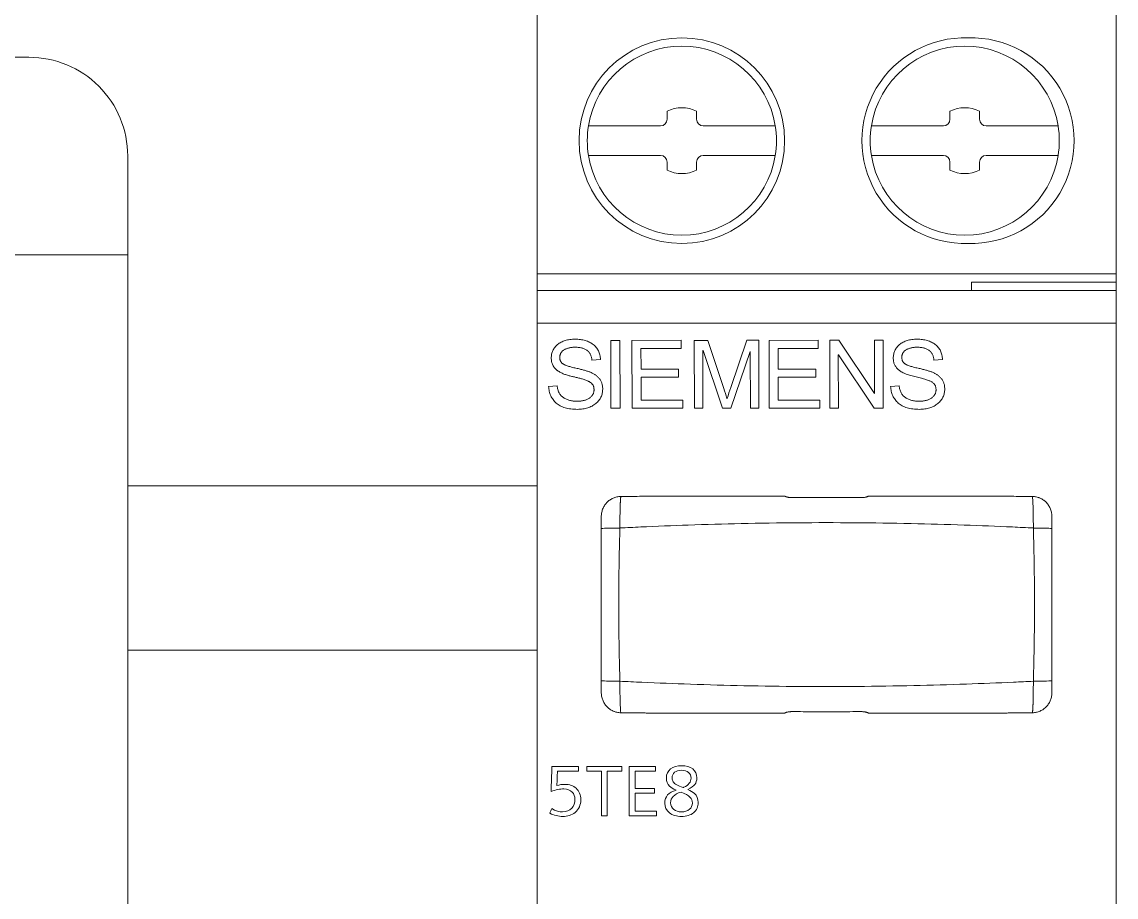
# Model space of a CAD drawing. Header units: millimetres. Extents: x 4137 to 6698, y 1400 to 3585.
# Drawn here: x 4424.9 to 4458.17, y 2825.78 to 2852.38 of the extents above; entities that cross this region are included whole.
import ezdxf

# ---------------------------------------------------------------- set-up
doc = ezdxf.new("R2010")
doc.units = ezdxf.units.MM
doc.layers.add('000-PI-Oprema', color=30, linetype='Continuous', lineweight=5)
doc.layers.add('002-PI-Kabelska kanalica', color=150, linetype='Continuous')

msp = doc.modelspace()

# ---------------------------------------------------------------- linework, layer by layer
at = {"layer": '000-PI-Oprema', "color": 0, "linetype": 'ByBlock', "lineweight": 0}
for p, q in [((4440.565, 2854.066), (4440.565, 2844.716)), ((4458.165, 2854.066), (4458.165, 2844.716)), ((4444.515, 2849.416), (4444.515, 2849.659)), ((4445.415, 2849.659), (4445.415, 2849.416)), ((4453.115, 2849.416), (4453.115, 2849.659)), ((4454.015, 2849.659), (4454.015, 2849.416)), ((4442.127, 2849.216), (4444.315, 2849.216)), ((4445.615, 2849.216), (4447.804, 2849.216)), ((4450.727, 2849.216), (4452.915, 2849.216)), ((4454.215, 2849.216), (4456.404, 2849.216)), ((4444.315, 2848.316), (4442.127, 2848.316)), ((4447.804, 2848.316), (4445.615, 2848.316)), ((4452.915, 2848.316), (4450.727, 2848.316)), ((4456.404, 2848.316), (4454.215, 2848.316)), ((4444.515, 2847.873), (4444.515, 2848.116)), ((4445.415, 2848.116), (4445.415, 2847.873)), ((4453.115, 2847.873), (4453.115, 2848.116)), ((4454.015, 2848.116), (4454.015, 2847.873)), ((4440.565, 2844.216), (4440.565, 2844.716)), ((4458.165, 2844.716), (4440.565, 2844.716)), ((4458.165, 2844.716), (4458.165, 2844.466)), ((4453.765, 2844.466), (4453.765, 2844.216)), ((4458.165, 2844.466), (4453.765, 2844.466)), ((4458.165, 2844.466), (4458.165, 2844.216)), ((4440.565, 2844.216), (4440.565, 2843.216)), ((4458.165, 2844.216), (4440.565, 2844.216)), ((4458.165, 2844.216), (4458.165, 2843.216)), ((4440.565, 2843.216), (4458.165, 2843.216)), ((4440.565, 2843.216), (4440.565, 2819.049)), ((4458.165, 2843.216), (4458.165, 2820.066)), ((4443.081, 2842.697), (4442.807, 2842.696)), ((4442.807, 2842.696), (4442.81, 2840.633)), ((4443.085, 2840.634), (4443.081, 2842.697)), ((4444.942, 2842.699), (4443.448, 2842.696)), ((4443.448, 2842.696), (4443.452, 2840.633)), ((4444.942, 2842.454), (4444.942, 2842.699)), ((4445.75, 2842.697), (4445.342, 2842.696)), ((4445.342, 2842.696), (4445.346, 2840.633)), ((4446.24, 2841.238), (4445.75, 2842.697)), ((4446.94, 2842.699), (4446.451, 2841.266)), ((4447.303, 2842.7), (4446.94, 2842.699)), ((4447.307, 2840.637), (4447.303, 2842.7)), ((4449.113, 2842.699), (4447.62, 2842.696)), ((4447.62, 2842.696), (4447.623, 2840.633)), ((4449.113, 2842.454), (4449.113, 2842.699)), ((4449.736, 2842.7), (4449.46, 2842.699)), ((4449.46, 2842.699), (4449.463, 2840.633)), ((4450.819, 2841.079), (4449.736, 2842.7)), ((4450.822, 2842.702), (4450.825, 2841.079)), ((4451.082, 2842.702), (4450.822, 2842.702)), ((4451.086, 2840.636), (4451.082, 2842.702)), ((4443.722, 2842.452), (4444.942, 2842.454)), ((4443.723, 2841.822), (4443.722, 2842.452)), ((4445.601, 2842.389), (4445.61, 2842.389)), ((4445.604, 2840.634), (4445.601, 2842.389)), ((4445.61, 2842.389), (4446.204, 2840.635)), ((4446.449, 2840.635), (4447.04, 2842.363)), ((4447.04, 2842.363), (4447.045, 2842.363)), ((4447.045, 2842.363), (4447.048, 2840.636)), ((4447.893, 2842.452), (4449.113, 2842.454)), ((4447.894, 2841.822), (4447.893, 2842.452)), ((4442.231, 2842.093), (4442.492, 2842.115)), ((4449.719, 2842.254), (4449.725, 2842.254)), ((4449.722, 2840.634), (4449.719, 2842.254)), ((4449.725, 2842.254), (4450.806, 2840.636)), ((4452.627, 2842.093), (4452.889, 2842.115)), ((4444.864, 2841.824), (4443.723, 2841.822)), ((4444.865, 2841.579), (4444.864, 2841.824)), ((4449.035, 2841.824), (4447.894, 2841.822)), ((4449.036, 2841.579), (4449.035, 2841.824)), ((4441.174, 2841.319), (4440.915, 2841.296)), ((4443.724, 2841.576), (4444.865, 2841.579)), ((4443.725, 2840.879), (4443.724, 2841.576)), ((4447.895, 2841.576), (4449.036, 2841.579)), ((4447.896, 2840.879), (4447.895, 2841.576)), ((4451.57, 2841.319), (4451.312, 2841.296)), ((4450.825, 2841.079), (4450.819, 2841.079)), ((4442.81, 2840.633), (4443.085, 2840.634)), ((4443.452, 2840.633), (4444.993, 2840.636)), ((4444.992, 2840.881), (4443.725, 2840.879)), ((4444.993, 2840.636), (4444.992, 2840.881)), ((4445.346, 2840.633), (4445.604, 2840.634)), ((4446.204, 2840.635), (4446.449, 2840.635)), ((4446.341, 2840.932), (4446.336, 2840.932)), ((4447.048, 2840.636), (4447.307, 2840.637)), ((4447.623, 2840.633), (4449.164, 2840.636)), ((4449.163, 2840.881), (4447.896, 2840.879)), ((4449.164, 2840.636), (4449.163, 2840.881)), ((4449.463, 2840.633), (4449.722, 2840.634)), ((4450.806, 2840.636), (4451.086, 2840.636)), ((4448.102, 2837.959), (4448.096, 2837.966)), ((4450.635, 2837.966), (4450.628, 2837.959)), ((4442.515, 2837.33), (4442.515, 2836.977)), ((4456.215, 2836.977), (4456.215, 2837.33)), ((4442.515, 2836.977), (4442.515, 2832.355)), ((4456.215, 2832.354), (4456.215, 2836.977)), ((4442.515, 2832.355), (4442.515, 2832.002)), ((4456.215, 2832.002), (4456.215, 2832.354)), ((4448.096, 2831.366), (4448.102, 2831.373)), ((4450.628, 2831.373), (4450.635, 2831.366))]:
    msp.add_line(p, q, dxfattribs=at)
msp.add_lwpolyline([(4417.319, 2845.301), (4417.319, 2848.301, -0.414214), (4420.319, 2851.301), (4425.119, 2851.301, -0.414214), (4428.119, 2848.301), (4428.119, 2845.301), (4428.119, 2798.301), (4401.119, 2798.301), (4401.119, 2794.301, 0.414214), (4404.119, 2791.301), (4406.119, 2791.301, 0.414214), (4409.119, 2794.301), (4409.119, 2798.301)], format="xyb", dxfattribs=at)
msp.add_lwpolyline([(4428.136, 2845.301), (4401.136, 2845.301), (4401.136, 2798.301)], dxfattribs=at)
msp.add_circle((4444.965, 2848.766), 3.125, dxfattribs=at)
for centre, radius, start, end in [((4444.965, 2848.766), 2.874, 9.0086, 170.9914), ((4453.565, 2848.766), 3.125, 88.1662, 271.8338), ((4453.565, 2848.766), 2.874, 9.0086, 170.9914), ((4453.765, 2848.766), 3.125, 268.1662, 91.8338), ((4444.965, 2848.766), 1, 63.2563, 116.7437), ((4453.565, 2848.766), 1, 63.2563, 116.7437), ((4444.315, 2849.416), 0.2, 270, 0), ((4445.615, 2849.416), 0.2, 180, 270), ((4452.915, 2849.416), 0.2, 270, 0), ((4454.215, 2849.416), 0.2, 180, 270), ((4444.965, 2848.766), 2.874, 170.9914, 189.0086), ((4444.965, 2848.766), 2.874, 350.9914, 9.0086), ((4453.565, 2848.766), 2.874, 170.9914, 189.0086), ((4453.565, 2848.766), 2.874, 350.9914, 9.0086), ((4444.965, 2848.766), 2.874, 189.0086, 350.9914), ((4444.315, 2848.116), 0.2, 0, 90), ((4445.615, 2848.116), 0.2, 90, 180), ((4453.565, 2848.766), 2.874, 189.0086, 350.9914), ((4452.915, 2848.116), 0.2, 0, 90), ((4454.215, 2848.116), 0.2, 90, 180), ((4444.965, 2848.766), 1, 243.2563, 296.7437), ((4453.565, 2848.766), 1, 243.2563, 296.7437), ((4441.791, 2839.661), 4.72, 15.6169, 19.5066), ((4462.184, 2835.895), 16.624, 161.1532, 162.3643)]:
    msp.add_arc(centre, radius, start, end, dxfattribs=at)
for centre, major_axis, start_param, end_param in [((4443.115, 2836.977), (0.6, 0), 1.627841, 3.141593), ((4455.615, 2836.977), (-0.6, 0), 3.141592, 4.655345), ((4443.115, 2832.355), (0.6, 0), 3.141592, 4.655345), ((4455.615, 2832.355), (-0.6, 0), 1.627841, 3.141799)]:
    msp.add_ellipse(centre, major_axis=major_axis, ratio=0.027988, start_param=start_param, end_param=end_param, dxfattribs=at)
for points, knots in [([(4441.717, 2842.733), (4441.69, 2842.732), (4441.637, 2842.731), (4441.56, 2842.723), (4441.487, 2842.711), (4441.418, 2842.693), (4441.354, 2842.67), (4441.294, 2842.642), (4441.239, 2842.609), (4441.188, 2842.571), (4441.143, 2842.53), (4441.103, 2842.485), (4441.07, 2842.437), (4441.042, 2842.387), (4441.021, 2842.334), (4441.006, 2842.278), (4440.996, 2842.22), (4440.995, 2842.18), (4440.995, 2842.16)], [0, 0, 0, 0, 0.078706, 0.153734, 0.225364, 0.293764, 0.359356, 0.4227, 0.484762, 0.546164, 0.605841, 0.6633, 0.719485, 0.774383, 0.829072, 0.884659, 0.941434, 1, 1, 1, 1]), ([(4442.492, 2842.115), (4442.491, 2842.139), (4442.487, 2842.186), (4442.475, 2842.254), (4442.457, 2842.318), (4442.431, 2842.378), (4442.4, 2842.433), (4442.363, 2842.484), (4442.32, 2842.531), (4442.27, 2842.573), (4442.216, 2842.61), (4442.157, 2842.644), (4442.094, 2842.671), (4442.026, 2842.694), (4441.955, 2842.711), (4441.879, 2842.724), (4441.8, 2842.731), (4441.745, 2842.732), (4441.717, 2842.733)], [0, 0, 0, 0, 0.065098, 0.12723, 0.186551, 0.244341, 0.301071, 0.357463, 0.41476, 0.472987, 0.53257, 0.592832, 0.65461, 0.718271, 0.783917, 0.852696, 0.924615, 1, 1, 1, 1]), ([(4452.114, 2842.733), (4452.087, 2842.732), (4452.034, 2842.731), (4451.956, 2842.723), (4451.883, 2842.711), (4451.815, 2842.693), (4451.75, 2842.67), (4451.691, 2842.642), (4451.636, 2842.609), (4451.585, 2842.571), (4451.539, 2842.53), (4451.5, 2842.485), (4451.467, 2842.437), (4451.438, 2842.387), (4451.418, 2842.334), (4451.403, 2842.278), (4451.393, 2842.22), (4451.392, 2842.18), (4451.392, 2842.16)], [0, 0, 0, 0, 0.078706, 0.153734, 0.225364, 0.293764, 0.359356, 0.4227, 0.484762, 0.546164, 0.605841, 0.6633, 0.719485, 0.774383, 0.829072, 0.884659, 0.941434, 1, 1, 1, 1]), ([(4452.889, 2842.115), (4452.887, 2842.139), (4452.884, 2842.186), (4452.871, 2842.254), (4452.853, 2842.318), (4452.828, 2842.378), (4452.797, 2842.433), (4452.76, 2842.484), (4452.716, 2842.531), (4452.667, 2842.573), (4452.612, 2842.61), (4452.554, 2842.644), (4452.49, 2842.671), (4452.423, 2842.694), (4452.352, 2842.711), (4452.276, 2842.724), (4452.196, 2842.731), (4452.142, 2842.732), (4452.114, 2842.733)], [0, 0, 0, 0, 0.065098, 0.12723, 0.186551, 0.244341, 0.301071, 0.357463, 0.41476, 0.472987, 0.53257, 0.592832, 0.65461, 0.718271, 0.783917, 0.852696, 0.924615, 1, 1, 1, 1]), ([(4441.254, 2842.179), (4441.254, 2842.191), (4441.255, 2842.215), (4441.261, 2842.25), (4441.271, 2842.282), (4441.286, 2842.312), (4441.305, 2842.34), (4441.327, 2842.366), (4441.355, 2842.388), (4441.386, 2842.409), (4441.42, 2842.428), (4441.457, 2842.443), (4441.496, 2842.457), (4441.538, 2842.469), (4441.582, 2842.477), (4441.629, 2842.483), (4441.678, 2842.487), (4441.711, 2842.488), (4441.729, 2842.488)], [0, 0, 0, 0, 0.057918, 0.112579, 0.165776, 0.217503, 0.269992, 0.323525, 0.379474, 0.438158, 0.499621, 0.562606, 0.628069, 0.696131, 0.767137, 0.841389, 0.918496, 1, 1, 1, 1]), ([(4441.729, 2842.488), (4441.748, 2842.488), (4441.784, 2842.487), (4441.838, 2842.483), (4441.888, 2842.475), (4441.935, 2842.464), (4441.978, 2842.451), (4442.018, 2842.433), (4442.055, 2842.413), (4442.088, 2842.39), (4442.118, 2842.363), (4442.144, 2842.334), (4442.167, 2842.301), (4442.187, 2842.266), (4442.203, 2842.227), (4442.216, 2842.185), (4442.225, 2842.14), (4442.229, 2842.109), (4442.231, 2842.093)], [0, 0, 0, 0, 0.079081, 0.153767, 0.224397, 0.290672, 0.354102, 0.414253, 0.472526, 0.52882, 0.584002, 0.63875, 0.694233, 0.750698, 0.808788, 0.869652, 0.933156, 1, 1, 1, 1]), ([(4451.651, 2842.179), (4451.651, 2842.191), (4451.652, 2842.215), (4451.658, 2842.25), (4451.668, 2842.282), (4451.682, 2842.312), (4451.701, 2842.34), (4451.724, 2842.366), (4451.752, 2842.388), (4451.783, 2842.409), (4451.816, 2842.428), (4451.854, 2842.443), (4451.893, 2842.457), (4451.935, 2842.469), (4451.979, 2842.477), (4452.026, 2842.483), (4452.075, 2842.487), (4452.108, 2842.488), (4452.125, 2842.488)], [0, 0, 0, 0, 0.057918, 0.112579, 0.165776, 0.217503, 0.269992, 0.323525, 0.379474, 0.438158, 0.499621, 0.562606, 0.628069, 0.696131, 0.767137, 0.841389, 0.918496, 1, 1, 1, 1]), ([(4452.125, 2842.488), (4452.144, 2842.488), (4452.181, 2842.487), (4452.235, 2842.483), (4452.285, 2842.475), (4452.331, 2842.464), (4452.375, 2842.451), (4452.415, 2842.433), (4452.452, 2842.413), (4452.485, 2842.39), (4452.514, 2842.363), (4452.541, 2842.334), (4452.564, 2842.301), (4452.584, 2842.266), (4452.6, 2842.227), (4452.613, 2842.185), (4452.622, 2842.14), (4452.626, 2842.109), (4452.627, 2842.093)], [0, 0, 0, 0, 0.079081, 0.153767, 0.224397, 0.290672, 0.354102, 0.414253, 0.472526, 0.52882, 0.584002, 0.63875, 0.694233, 0.750698, 0.808788, 0.869652, 0.933156, 1, 1, 1, 1]), ([(4440.995, 2842.16), (4440.995, 2842.142), (4440.996, 2842.123), (4440.999, 2842.086), (4441.002, 2842.067), (4441.01, 2842.031), (4441.015, 2842.013), (4441.027, 2841.978), (4441.034, 2841.961), (4441.05, 2841.928), (4441.06, 2841.911), (4441.08, 2841.881), (4441.091, 2841.866), (4441.115, 2841.838), (4441.128, 2841.825), (4441.149, 2841.806), (4441.156, 2841.8), (4441.17, 2841.788), (4441.178, 2841.782), (4441.2, 2841.766), (4441.215, 2841.756), (4441.247, 2841.736), (4441.263, 2841.727), (4441.312, 2841.702), (4441.346, 2841.687), (4441.414, 2841.66), (4441.449, 2841.648), (4441.52, 2841.627), (4441.555, 2841.617), (4441.627, 2841.6), (4441.663, 2841.592), (4441.735, 2841.576), (4441.77, 2841.568), (4441.842, 2841.55), (4441.877, 2841.541), (4441.948, 2841.521), (4441.983, 2841.51), (4442.035, 2841.491), (4442.052, 2841.485), (4442.086, 2841.472), (4442.103, 2841.464), (4442.128, 2841.453), (4442.136, 2841.449), (4442.153, 2841.44), (4442.161, 2841.436), (4442.185, 2841.421), (4442.2, 2841.41), (4442.22, 2841.391), (4442.227, 2841.385), (4442.239, 2841.371), (4442.256, 2841.349), (4442.269, 2841.324), (4442.279, 2841.298), (4442.282, 2841.289), (4442.287, 2841.271), (4442.289, 2841.262), (4442.292, 2841.244), (4442.293, 2841.234), (4442.295, 2841.216), (4442.295, 2841.206), (4442.295, 2841.197)], [0, 0, 0, 0, 0.03125, 0.03125, 0.0625, 0.0625, 0.09375, 0.09375, 0.125, 0.125, 0.15625, 0.15625, 0.1875, 0.1875, 0.21875, 0.21875, 0.234375, 0.234375, 0.25, 0.25, 0.28125, 0.28125, 0.3125, 0.3125, 0.375, 0.375, 0.4375, 0.4375, 0.5, 0.5, 0.5625, 0.5625, 0.625, 0.625, 0.6875, 0.6875, 0.75, 0.75, 0.78125, 0.78125, 0.8125, 0.8125, 0.828125, 0.828125, 0.84375, 0.84375, 0.875, 0.875, 0.890625, 0.890625, 0.90625, 0.9375, 0.9375, 0.953125, 0.953125, 0.96875, 0.96875, 0.984375, 0.984375, 1, 1, 1, 1]), ([(4441.747, 2841.85), (4441.724, 2841.856), (4441.68, 2841.866), (4441.616, 2841.882), (4441.559, 2841.898), (4441.507, 2841.914), (4441.461, 2841.93), (4441.421, 2841.946), (4441.386, 2841.962), (4441.357, 2841.979), (4441.332, 2841.996), (4441.311, 2842.016), (4441.293, 2842.038), (4441.278, 2842.062), (4441.268, 2842.088), (4441.259, 2842.117), (4441.255, 2842.147), (4441.254, 2842.168), (4441.254, 2842.179)], [0, 0, 0, 0, 0.109749, 0.21059, 0.302888, 0.38655, 0.461453, 0.528741, 0.587183, 0.637636, 0.683726, 0.727892, 0.770913, 0.813963, 0.857234, 0.902854, 0.949732, 1, 1, 1, 1]), ([(4451.392, 2842.16), (4451.392, 2842.142), (4451.393, 2842.108), (4451.4, 2842.057), (4451.412, 2842.008), (4451.43, 2841.962), (4451.451, 2841.919), (4451.478, 2841.878), (4451.509, 2841.84), (4451.546, 2841.805), (4451.588, 2841.771), (4451.635, 2841.74), (4451.69, 2841.711), (4451.749, 2841.684), (4451.815, 2841.658), (4451.887, 2841.635), (4451.965, 2841.613), (4452.048, 2841.595), (4452.13, 2841.577), (4452.207, 2841.558), (4452.279, 2841.539), (4452.344, 2841.521), (4452.403, 2841.502), (4452.456, 2841.482), (4452.502, 2841.463), (4452.543, 2841.444), (4452.578, 2841.423), (4452.609, 2841.4), (4452.635, 2841.373), (4452.656, 2841.343), (4452.672, 2841.311), (4452.683, 2841.275), (4452.691, 2841.237), (4452.692, 2841.211), (4452.692, 2841.197)], [0, 0, 0, 0, 0.030141, 0.058882, 0.087006, 0.114399, 0.141539, 0.168744, 0.196482, 0.225092, 0.254883, 0.286981, 0.321503, 0.358549, 0.398387, 0.440934, 0.486589, 0.535372, 0.58382, 0.628833, 0.670652, 0.708842, 0.743728, 0.775278, 0.803758, 0.828797, 0.851589, 0.873044, 0.89384, 0.914074, 0.934377, 0.955131, 0.976906, 1, 1, 1, 1]), ([(4452.144, 2841.85), (4452.121, 2841.856), (4452.076, 2841.866), (4452.013, 2841.882), (4451.955, 2841.898), (4451.904, 2841.914), (4451.857, 2841.93), (4451.817, 2841.946), (4451.783, 2841.962), (4451.754, 2841.979), (4451.729, 2841.996), (4451.708, 2842.016), (4451.69, 2842.038), (4451.675, 2842.062), (4451.665, 2842.088), (4451.656, 2842.117), (4451.652, 2842.147), (4451.651, 2842.168), (4451.651, 2842.179)], [0, 0, 0, 0, 0.109749, 0.21059, 0.302888, 0.38655, 0.461453, 0.528741, 0.587183, 0.637636, 0.683726, 0.727892, 0.770913, 0.813963, 0.857234, 0.902854, 0.949732, 1, 1, 1, 1]), ([(4442.559, 2841.218), (4442.558, 2841.235), (4442.558, 2841.269), (4442.552, 2841.317), (4442.543, 2841.363), (4442.531, 2841.407), (4442.514, 2841.447), (4442.494, 2841.485), (4442.471, 2841.52), (4442.434, 2841.563), (4442.383, 2841.612), (4442.316, 2841.662), (4442.244, 2841.704), (4442.163, 2841.738), (4442.075, 2841.766), (4441.976, 2841.795), (4441.866, 2841.824), (4441.788, 2841.841), (4441.747, 2841.85)], [0, 0, 0, 0, 0.04535, 0.088351, 0.129316, 0.169191, 0.207705, 0.245282, 0.282473, 0.319877, 0.394395, 0.468074, 0.541687, 0.616616, 0.697814, 0.788395, 0.889274, 1, 1, 1, 1]), ([(4452.956, 2841.218), (4452.955, 2841.235), (4452.954, 2841.269), (4452.949, 2841.317), (4452.94, 2841.363), (4452.927, 2841.407), (4452.911, 2841.447), (4452.891, 2841.485), (4452.867, 2841.52), (4452.831, 2841.563), (4452.78, 2841.612), (4452.713, 2841.662), (4452.64, 2841.704), (4452.56, 2841.738), (4452.472, 2841.766), (4452.373, 2841.795), (4452.263, 2841.824), (4452.185, 2841.841), (4452.144, 2841.85)], [0, 0, 0, 0, 0.04535, 0.088351, 0.129316, 0.169191, 0.207705, 0.245282, 0.282473, 0.319877, 0.394395, 0.468074, 0.541687, 0.616616, 0.697814, 0.788395, 0.889274, 1, 1, 1, 1]), ([(4440.915, 2841.296), (4440.917, 2841.271), (4440.92, 2841.222), (4440.933, 2841.149), (4440.952, 2841.08), (4440.978, 2841.015), (4441.01, 2840.954), (4441.048, 2840.896), (4441.093, 2840.842), (4441.144, 2840.791), (4441.202, 2840.746), (4441.267, 2840.706), (4441.338, 2840.673), (4441.417, 2840.646), (4441.502, 2840.625), (4441.593, 2840.61), (4441.692, 2840.601), (4441.76, 2840.6), (4441.795, 2840.6)], [0, 0, 0, 0, 0.059975, 0.117928, 0.174148, 0.229249, 0.283869, 0.338612, 0.393932, 0.450646, 0.50869, 0.568241, 0.630254, 0.695599, 0.765004, 0.838259, 0.916462, 1, 1, 1, 1]), ([(4441.784, 2840.846), (4441.764, 2840.846), (4441.724, 2840.846), (4441.666, 2840.852), (4441.611, 2840.861), (4441.557, 2840.873), (4441.506, 2840.889), (4441.457, 2840.908), (4441.41, 2840.931), (4441.365, 2840.957), (4441.324, 2840.988), (4441.288, 2841.022), (4441.256, 2841.062), (4441.23, 2841.105), (4441.208, 2841.153), (4441.191, 2841.205), (4441.18, 2841.26), (4441.176, 2841.299), (4441.174, 2841.319)], [0, 0, 0, 0, 0.069543, 0.136938, 0.201939, 0.265297, 0.327445, 0.388313, 0.448549, 0.508492, 0.567484, 0.625531, 0.683207, 0.741906, 0.801956, 0.864395, 0.930481, 1, 1, 1, 1]), ([(4451.312, 2841.296), (4451.313, 2841.271), (4451.317, 2841.222), (4451.329, 2841.149), (4451.349, 2841.08), (4451.375, 2841.015), (4451.406, 2840.954), (4451.445, 2840.896), (4451.49, 2840.842), (4451.541, 2840.791), (4451.598, 2840.746), (4451.663, 2840.706), (4451.735, 2840.673), (4451.813, 2840.646), (4451.898, 2840.625), (4451.99, 2840.61), (4452.089, 2840.601), (4452.157, 2840.6), (4452.192, 2840.6)], [0, 0, 0, 0, 0.059975, 0.117928, 0.174148, 0.229249, 0.283869, 0.338612, 0.393932, 0.450646, 0.50869, 0.568241, 0.630254, 0.695599, 0.765004, 0.838259, 0.916462, 1, 1, 1, 1]), ([(4452.18, 2840.846), (4452.16, 2840.846), (4452.121, 2840.846), (4452.063, 2840.852), (4452.007, 2840.861), (4451.954, 2840.873), (4451.902, 2840.889), (4451.853, 2840.908), (4451.807, 2840.931), (4451.762, 2840.957), (4451.721, 2840.988), (4451.684, 2841.022), (4451.653, 2841.062), (4451.627, 2841.105), (4451.605, 2841.153), (4451.588, 2841.205), (4451.576, 2841.26), (4451.573, 2841.299), (4451.57, 2841.319)], [0, 0, 0, 0, 0.069543, 0.136938, 0.201939, 0.265297, 0.327445, 0.388313, 0.448549, 0.508492, 0.567484, 0.625531, 0.683207, 0.741906, 0.801956, 0.864395, 0.930481, 1, 1, 1, 1]), ([(4442.295, 2841.197), (4442.295, 2841.184), (4442.294, 2841.158), (4442.288, 2841.121), (4442.276, 2841.085), (4442.261, 2841.052), (4442.241, 2841.02), (4442.216, 2840.991), (4442.187, 2840.964), (4442.154, 2840.94), (4442.118, 2840.918), (4442.078, 2840.899), (4442.036, 2840.882), (4441.991, 2840.869), (4441.943, 2840.859), (4441.892, 2840.851), (4441.839, 2840.847), (4441.802, 2840.846), (4441.784, 2840.846)], [0, 0, 0, 0, 0.056574, 0.111513, 0.164542, 0.217515, 0.270202, 0.324376, 0.381348, 0.440607, 0.502347, 0.565784, 0.630854, 0.698552, 0.768695, 0.842217, 0.919429, 1, 1, 1, 1]), ([(4441.795, 2840.6), (4441.823, 2840.6), (4441.877, 2840.601), (4441.957, 2840.61), (4442.032, 2840.624), (4442.104, 2840.643), (4442.171, 2840.668), (4442.234, 2840.698), (4442.293, 2840.734), (4442.348, 2840.775), (4442.398, 2840.82), (4442.441, 2840.869), (4442.478, 2840.92), (4442.507, 2840.974), (4442.53, 2841.031), (4442.547, 2841.091), (4442.557, 2841.154), (4442.558, 2841.197), (4442.559, 2841.218)], [0, 0, 0, 0, 0.075556, 0.148048, 0.217555, 0.284746, 0.349941, 0.413416, 0.476084, 0.538692, 0.599924, 0.658787, 0.715644, 0.771516, 0.82718, 0.883523, 0.940729, 1, 1, 1, 1]), ([(4452.692, 2841.197), (4452.692, 2841.184), (4452.691, 2841.158), (4452.684, 2841.121), (4452.673, 2841.085), (4452.657, 2841.052), (4452.637, 2841.02), (4452.613, 2840.991), (4452.584, 2840.964), (4452.551, 2840.94), (4452.514, 2840.918), (4452.475, 2840.899), (4452.432, 2840.882), (4452.387, 2840.869), (4452.339, 2840.859), (4452.289, 2840.851), (4452.236, 2840.847), (4452.199, 2840.846), (4452.18, 2840.846)], [0, 0, 0, 0, 0.056574, 0.111513, 0.164542, 0.217515, 0.270202, 0.324376, 0.381348, 0.440607, 0.502347, 0.565784, 0.630854, 0.698552, 0.768695, 0.842217, 0.919429, 1, 1, 1, 1]), ([(4452.192, 2840.6), (4452.22, 2840.6), (4452.274, 2840.601), (4452.353, 2840.61), (4452.429, 2840.624), (4452.5, 2840.643), (4452.568, 2840.668), (4452.631, 2840.698), (4452.69, 2840.734), (4452.745, 2840.775), (4452.794, 2840.82), (4452.838, 2840.869), (4452.874, 2840.92), (4452.904, 2840.974), (4452.927, 2841.031), (4452.944, 2841.091), (4452.954, 2841.154), (4452.955, 2841.197), (4452.956, 2841.218)], [0, 0, 0, 0, 0.075556, 0.148048, 0.217555, 0.284746, 0.349941, 0.413416, 0.476084, 0.538692, 0.599924, 0.658787, 0.715644, 0.771516, 0.82718, 0.883523, 0.940729, 1, 1, 1, 1]), ([(4442.515, 2837.33), (4442.515, 2837.37), (4442.519, 2837.41), (4442.529, 2837.469), (4442.534, 2837.488), (4442.544, 2837.527), (4442.55, 2837.546), (4442.572, 2837.601), (4442.589, 2837.637), (4442.621, 2837.687), (4442.632, 2837.704), (4442.651, 2837.727), (4442.657, 2837.735), (4442.67, 2837.751), (4442.677, 2837.758), (4442.711, 2837.794), (4442.741, 2837.82), (4442.789, 2837.855), (4442.806, 2837.865), (4442.841, 2837.885), (4442.859, 2837.894), (4442.913, 2837.918), (4442.951, 2837.93), (4443.03, 2837.947), (4443.07, 2837.952), (4443.11, 2837.952)], [0, 0, 0, 0, 0.125, 0.125, 0.1875, 0.1875, 0.25, 0.25, 0.375, 0.375, 0.4375, 0.4375, 0.46875, 0.46875, 0.5, 0.5, 0.625, 0.625, 0.6875, 0.6875, 0.75, 0.75, 0.875, 0.875, 1, 1, 1, 1]), ([(4443.11, 2837.952), (4443.109, 2837.948), (4443.107, 2837.939), (4443.105, 2837.92), (4443.103, 2837.899), (4443.101, 2837.874), (4443.099, 2837.847), (4443.097, 2837.818), (4443.096, 2837.788), (4443.094, 2837.759), (4443.093, 2837.729), (4443.092, 2837.7), (4443.091, 2837.673), (4443.09, 2837.647), (4443.089, 2837.595), (4443.087, 2837.51), (4443.084, 2837.386), (4443.083, 2837.257), (4443.082, 2837.125), (4443.081, 2837.038), (4443.081, 2836.995)], [0, 0, 0, 0, 0.051364, 0.101202, 0.149282, 0.195395, 0.239359, 0.28102, 0.320248, 0.356941, 0.391019, 0.422423, 0.451109, 0.477051, 0.500234, 0.604462, 0.707471, 0.808278, 0.90602, 1, 1, 1, 1]), ([(4444.117, 2837.966), (4444.114, 2837.966), (4444.099, 2837.966), (4444.07, 2837.965), (4444.029, 2837.965), (4443.984, 2837.964), (4443.935, 2837.962), (4443.881, 2837.961), (4443.82, 2837.959), (4443.752, 2837.958), (4443.701, 2837.957), (4443.674, 2837.957)], [0, 0, 0, 0, 0.024606, 0.146533, 0.26846, 0.390388, 0.512315, 0.634243, 0.75617, 0.878098, 1, 1, 1, 1]), ([(4448.096, 2837.966), (4447.951, 2837.966), (4447.745, 2837.966), (4447.479, 2837.965), (4447.297, 2837.965), (4447.116, 2837.965), (4446.934, 2837.965), (4446.749, 2837.965), (4446.546, 2837.965), (4446.325, 2837.965), (4446.084, 2837.965), (4445.836, 2837.965), (4445.582, 2837.965), (4445.322, 2837.966), (4445.056, 2837.966), (4444.786, 2837.966), (4444.55, 2837.966), (4444.404, 2837.966), (4444.351, 2837.966)], [0, 0, 0, 0, 0.116084, 0.164601, 0.213049, 0.261429, 0.309777, 0.359028, 0.409583, 0.471971, 0.536238, 0.602384, 0.670407, 0.740308, 0.810787, 0.883074, 0.957167, 1, 1, 1, 1]), ([(4444.421, 2837.966), (4444.744, 2837.966), (4445.496, 2837.966), (4446.739, 2837.966), (4447.639, 2837.966), (4448.094, 2837.966)], [0, 0, 0, 0, 0.280038, 0.640019, 1, 1, 1, 1]), ([(4448.302, 2837.919), (4448.289, 2837.919), (4448.277, 2837.919), (4448.258, 2837.921), (4448.252, 2837.921), (4448.24, 2837.922), (4448.234, 2837.923), (4448.216, 2837.925), (4448.205, 2837.926), (4448.184, 2837.93), (4448.174, 2837.932), (4448.156, 2837.936), (4448.148, 2837.939), (4448.137, 2837.942), (4448.133, 2837.943), (4448.127, 2837.945), (4448.124, 2837.947), (4448.116, 2837.95), (4448.112, 2837.952), (4448.105, 2837.956), (4448.103, 2837.957), (4448.102, 2837.959)], [0, 0, 0, 0, 0.125, 0.125, 0.1875, 0.1875, 0.25, 0.25, 0.375, 0.375, 0.5, 0.5, 0.625, 0.625, 0.6875, 0.6875, 0.75, 0.75, 0.875, 0.875, 1, 1, 1, 1]), ([(4450.628, 2837.959), (4450.628, 2837.957), (4450.626, 2837.956), (4450.621, 2837.953), (4450.619, 2837.952), (4450.615, 2837.95), (4450.612, 2837.949), (4450.604, 2837.946), (4450.598, 2837.943), (4450.587, 2837.94), (4450.583, 2837.939), (4450.575, 2837.936), (4450.57, 2837.935), (4450.557, 2837.932), (4450.547, 2837.93), (4450.526, 2837.926), (4450.515, 2837.925), (4450.491, 2837.922), (4450.479, 2837.921), (4450.461, 2837.92), (4450.454, 2837.92), (4450.442, 2837.919), (4450.435, 2837.919), (4450.429, 2837.919)], [0, 0, 0, 0, 0.125, 0.125, 0.1875, 0.1875, 0.25, 0.25, 0.375, 0.375, 0.4375, 0.4375, 0.5, 0.5, 0.625, 0.625, 0.75, 0.75, 0.875, 0.875, 0.9375, 0.9375, 1, 1, 1, 1]), ([(4454.436, 2837.966), (4454.397, 2837.966), (4454.299, 2837.966), (4454.143, 2837.965), (4453.973, 2837.965), (4453.81, 2837.965), (4453.654, 2837.964), (4453.506, 2837.964), (4453.368, 2837.963), (4453.241, 2837.963), (4453.124, 2837.963), (4453.014, 2837.963), (4452.908, 2837.963), (4452.805, 2837.964), (4452.661, 2837.964), (4452.474, 2837.964), (4452.242, 2837.965), (4452.003, 2837.965), (4451.759, 2837.965), (4451.509, 2837.965), (4451.252, 2837.965), (4450.989, 2837.966), (4450.783, 2837.966), (4450.664, 2837.966), (4450.635, 2837.966)], [0, 0, 0, 0, 0.031053, 0.07808, 0.123133, 0.166212, 0.207316, 0.246448, 0.283608, 0.315944, 0.346632, 0.375677, 0.403086, 0.429892, 0.457049, 0.516422, 0.577406, 0.640002, 0.704208, 0.770027, 0.837458, 0.906501, 0.977158, 1, 1, 1, 1]), ([(4450.637, 2837.966), (4451.093, 2837.966), (4451.993, 2837.966), (4453.236, 2837.966), (4453.987, 2837.966), (4454.31, 2837.966)], [0, 0, 0, 0, 0.360008, 0.720017, 1, 1, 1, 1]), ([(4455.057, 2837.957), (4455.03, 2837.957), (4454.979, 2837.958), (4454.911, 2837.959), (4454.851, 2837.961), (4454.797, 2837.962), (4454.748, 2837.964), (4454.703, 2837.965), (4454.661, 2837.965), (4454.632, 2837.966), (4454.617, 2837.966), (4454.614, 2837.966)], [0, 0, 0, 0, 0.121805, 0.243632, 0.365458, 0.487285, 0.609111, 0.730937, 0.852764, 0.97459, 1, 1, 1, 1]), ([(4455.621, 2837.952), (4455.661, 2837.952), (4455.701, 2837.947), (4455.759, 2837.935), (4455.778, 2837.93), (4455.807, 2837.92), (4455.816, 2837.917), (4455.835, 2837.91), (4455.844, 2837.906), (4455.89, 2837.886), (4455.924, 2837.867), (4455.965, 2837.838), (4455.973, 2837.832), (4455.989, 2837.82), (4455.997, 2837.813), (4456.019, 2837.794), (4456.034, 2837.78), (4456.074, 2837.737), (4456.099, 2837.705), (4456.131, 2837.654), (4456.14, 2837.637), (4456.158, 2837.601), (4456.174, 2837.565), (4456.186, 2837.527), (4456.197, 2837.489), (4456.202, 2837.469), (4456.212, 2837.41), (4456.215, 2837.37), (4456.215, 2837.33)], [0, 0, 0, 0, 0.125, 0.125, 0.1875, 0.1875, 0.21875, 0.21875, 0.25, 0.25, 0.375, 0.375, 0.40625, 0.40625, 0.4375, 0.4375, 0.5, 0.5, 0.625, 0.625, 0.6875, 0.6875, 0.75, 0.8125, 0.8125, 0.875, 0.875, 1, 1, 1, 1]), ([(4455.65, 2836.995), (4455.65, 2837.018), (4455.65, 2837.066), (4455.649, 2837.138), (4455.649, 2837.211), (4455.648, 2837.284), (4455.647, 2837.356), (4455.646, 2837.427), (4455.645, 2837.495), (4455.643, 2837.561), (4455.641, 2837.622), (4455.639, 2837.681), (4455.637, 2837.743), (4455.634, 2837.807), (4455.631, 2837.868), (4455.626, 2837.922), (4455.623, 2837.942), (4455.621, 2837.952)], [0, 0, 0, 0, 0.051729, 0.104704, 0.158825, 0.213975, 0.270022, 0.326817, 0.384199, 0.441995, 0.500027, 0.55372, 0.620256, 0.699231, 0.789833, 0.890728, 1, 1, 1, 1]), ([(4443.081, 2836.995), (4443.077, 2836.822), (4443.067, 2836.477), (4443.057, 2835.96), (4443.05, 2835.442), (4443.047, 2834.925), (4443.047, 2834.407), (4443.05, 2833.889), (4443.057, 2833.372), (4443.067, 2832.854), (4443.077, 2832.509), (4443.081, 2832.337)], [0, 0, 0, 0, 0.111078, 0.222181, 0.333302, 0.444433, 0.555567, 0.666697, 0.777818, 0.888922, 1, 1, 1, 1]), ([(4443.081, 2836.995), (4443.292, 2837.005), (4443.985, 2837.038), (4445.215, 2837.087), (4446.803, 2837.133), (4448.489, 2837.157), (4450.209, 2837.158), (4451.9, 2837.133), (4453.498, 2837.088), (4454.738, 2837.038), (4455.437, 2837.005), (4455.65, 2836.995)], [0, 0, 0, 0, 0.050337, 0.165458, 0.293489, 0.429345, 0.567942, 0.704198, 0.833029, 0.949348, 1, 1, 1, 1]), ([(4455.65, 2832.337), (4455.654, 2832.509), (4455.664, 2832.854), (4455.674, 2833.372), (4455.681, 2833.889), (4455.684, 2834.407), (4455.684, 2834.925), (4455.681, 2835.442), (4455.674, 2835.96), (4455.664, 2836.477), (4455.654, 2836.822), (4455.65, 2836.995)], [0, 0, 0, 0, 0.111078, 0.222181, 0.333302, 0.444433, 0.555567, 0.666697, 0.777818, 0.888922, 1, 1, 1, 1]), ([(4455.65, 2832.337), (4455.449, 2832.327), (4454.77, 2832.295), (4453.558, 2832.246), (4451.978, 2832.2), (4450.296, 2832.175), (4448.575, 2832.174), (4446.881, 2832.197), (4445.275, 2832.242), (4444.018, 2832.293), (4443.304, 2832.326), (4443.081, 2832.337)], [0, 0, 0, 0, 0.047814, 0.162003, 0.289413, 0.424956, 0.563551, 0.700115, 0.829566, 0.946818, 1, 1, 1, 1]), ([(4443.081, 2832.337), (4443.081, 2832.313), (4443.081, 2832.265), (4443.082, 2832.193), (4443.082, 2832.12), (4443.083, 2832.048), (4443.084, 2831.976), (4443.085, 2831.905), (4443.086, 2831.836), (4443.088, 2831.771), (4443.09, 2831.71), (4443.091, 2831.65), (4443.094, 2831.589), (4443.097, 2831.525), (4443.1, 2831.463), (4443.105, 2831.41), (4443.108, 2831.39), (4443.11, 2831.38)], [0, 0, 0, 0, 0.051729, 0.104704, 0.158826, 0.213976, 0.270023, 0.326818, 0.384199, 0.441996, 0.500027, 0.55372, 0.620256, 0.699231, 0.789833, 0.890728, 1, 1, 1, 1]), ([(4455.621, 2831.38), (4455.622, 2831.384), (4455.624, 2831.393), (4455.626, 2831.411), (4455.628, 2831.433), (4455.63, 2831.458), (4455.632, 2831.485), (4455.634, 2831.514), (4455.635, 2831.543), (4455.636, 2831.573), (4455.638, 2831.603), (4455.639, 2831.631), (4455.64, 2831.659), (4455.641, 2831.684), (4455.642, 2831.737), (4455.644, 2831.821), (4455.647, 2831.945), (4455.648, 2832.075), (4455.649, 2832.206), (4455.65, 2832.294), (4455.65, 2832.337)], [0, 0, 0, 0, 0.051364, 0.101202, 0.149282, 0.195395, 0.239359, 0.28102, 0.320248, 0.356941, 0.391019, 0.422422, 0.451109, 0.477051, 0.500234, 0.604462, 0.707472, 0.808278, 0.906021, 1, 1, 1, 1]), ([(4443.11, 2831.38), (4443.07, 2831.38), (4443.03, 2831.385), (4442.972, 2831.397), (4442.953, 2831.402), (4442.924, 2831.411), (4442.915, 2831.415), (4442.896, 2831.422), (4442.887, 2831.426), (4442.841, 2831.446), (4442.807, 2831.465), (4442.766, 2831.494), (4442.758, 2831.5), (4442.742, 2831.512), (4442.734, 2831.518), (4442.712, 2831.538), (4442.697, 2831.552), (4442.656, 2831.595), (4442.632, 2831.626), (4442.6, 2831.677), (4442.59, 2831.695), (4442.573, 2831.73), (4442.557, 2831.767), (4442.544, 2831.804), (4442.534, 2831.843), (4442.529, 2831.863), (4442.519, 2831.922), (4442.515, 2831.961), (4442.515, 2832.002)], [0, 0, 0, 0, 0.125, 0.125, 0.1875, 0.1875, 0.21875, 0.21875, 0.25, 0.25, 0.375, 0.375, 0.40625, 0.40625, 0.4375, 0.4375, 0.5, 0.5, 0.625, 0.625, 0.6875, 0.6875, 0.75, 0.8125, 0.8125, 0.875, 0.875, 1, 1, 1, 1]), ([(4456.215, 2832.002), (4456.215, 2831.961), (4456.212, 2831.922), (4456.202, 2831.863), (4456.197, 2831.844), (4456.187, 2831.805), (4456.18, 2831.786), (4456.159, 2831.73), (4456.142, 2831.695), (4456.11, 2831.644), (4456.099, 2831.628), (4456.08, 2831.604), (4456.074, 2831.596), (4456.061, 2831.581), (4456.054, 2831.574), (4456.02, 2831.538), (4455.99, 2831.512), (4455.942, 2831.477), (4455.925, 2831.466), (4455.89, 2831.447), (4455.872, 2831.438), (4455.817, 2831.414), (4455.78, 2831.401), (4455.701, 2831.385), (4455.661, 2831.38), (4455.621, 2831.38)], [0, 0, 0, 0, 0.125, 0.125, 0.1875, 0.1875, 0.25, 0.25, 0.375, 0.375, 0.4375, 0.4375, 0.46875, 0.46875, 0.5, 0.5, 0.625, 0.625, 0.6875, 0.6875, 0.75, 0.75, 0.875, 0.875, 1, 1, 1, 1]), ([(4443.674, 2831.375), (4443.701, 2831.375), (4443.752, 2831.374), (4443.82, 2831.373), (4443.88, 2831.371), (4443.934, 2831.369), (4443.983, 2831.368), (4444.028, 2831.367), (4444.069, 2831.366), (4444.099, 2831.366), (4444.114, 2831.366), (4444.117, 2831.366)], [0, 0, 0, 0, 0.121806, 0.243633, 0.36546, 0.487287, 0.609114, 0.730941, 0.852768, 0.974595, 1, 1, 1, 1]), ([(4444.295, 2831.366), (4444.334, 2831.366), (4444.432, 2831.366), (4444.587, 2831.366), (4444.758, 2831.367), (4444.921, 2831.367), (4445.077, 2831.368), (4445.225, 2831.368), (4445.363, 2831.368), (4445.49, 2831.369), (4445.607, 2831.369), (4445.717, 2831.369), (4445.823, 2831.368), (4445.926, 2831.368), (4446.07, 2831.368), (4446.257, 2831.367), (4446.489, 2831.367), (4446.727, 2831.367), (4446.972, 2831.367), (4447.222, 2831.366), (4447.479, 2831.366), (4447.742, 2831.366), (4447.948, 2831.366), (4448.067, 2831.366), (4448.096, 2831.366)], [0, 0, 0, 0, 0.031053, 0.07808, 0.123133, 0.166212, 0.207317, 0.246448, 0.283609, 0.315945, 0.346633, 0.375678, 0.403087, 0.429893, 0.457049, 0.516423, 0.577407, 0.640002, 0.704209, 0.770027, 0.837458, 0.906502, 0.977159, 1, 1, 1, 1]), ([(4444.421, 2831.366), (4444.743, 2831.366), (4445.493, 2831.366), (4446.734, 2831.366), (4447.637, 2831.366), (4448.094, 2831.366)], [0, 0, 0, 0, 0.27981, 0.639905, 1, 1, 1, 1]), ([(4448.102, 2831.373), (4448.103, 2831.374), (4448.105, 2831.376), (4448.11, 2831.379), (4448.112, 2831.38), (4448.116, 2831.382), (4448.119, 2831.383), (4448.127, 2831.386), (4448.133, 2831.388), (4448.144, 2831.392), (4448.148, 2831.393), (4448.156, 2831.395), (4448.161, 2831.396), (4448.174, 2831.4), (4448.184, 2831.402), (4448.205, 2831.405), (4448.216, 2831.407), (4448.24, 2831.41), (4448.252, 2831.411), (4448.27, 2831.412), (4448.277, 2831.412), (4448.289, 2831.413), (4448.296, 2831.413), (4448.302, 2831.413)], [0, 0, 0, 0, 0.125, 0.125, 0.1875, 0.1875, 0.25, 0.25, 0.375, 0.375, 0.4375, 0.4375, 0.5, 0.5, 0.625, 0.625, 0.75, 0.75, 0.875, 0.875, 0.9375, 0.9375, 1, 1, 1, 1]), ([(4450.429, 2831.413), (4450.442, 2831.413), (4450.454, 2831.412), (4450.473, 2831.411), (4450.479, 2831.411), (4450.491, 2831.41), (4450.497, 2831.409), (4450.514, 2831.407), (4450.526, 2831.405), (4450.547, 2831.402), (4450.557, 2831.4), (4450.575, 2831.395), (4450.583, 2831.393), (4450.594, 2831.39), (4450.597, 2831.388), (4450.604, 2831.386), (4450.607, 2831.385), (4450.615, 2831.382), (4450.619, 2831.38), (4450.626, 2831.376), (4450.628, 2831.374), (4450.628, 2831.373)], [0, 0, 0, 0, 0.125, 0.125, 0.1875, 0.1875, 0.25, 0.25, 0.375, 0.375, 0.5, 0.5, 0.625, 0.625, 0.6875, 0.6875, 0.75, 0.75, 0.875, 0.875, 1, 1, 1, 1]), ([(4450.635, 2831.366), (4450.78, 2831.366), (4450.986, 2831.366), (4451.252, 2831.366), (4451.433, 2831.366), (4451.615, 2831.366), (4451.797, 2831.366), (4451.982, 2831.366), (4452.185, 2831.367), (4452.406, 2831.367), (4452.647, 2831.366), (4452.895, 2831.366), (4453.149, 2831.366), (4453.409, 2831.366), (4453.675, 2831.366), (4453.945, 2831.366), (4454.181, 2831.366), (4454.327, 2831.366), (4454.38, 2831.366)], [0, 0, 0, 0, 0.116085, 0.164601, 0.21305, 0.261429, 0.309778, 0.359028, 0.409584, 0.471972, 0.536239, 0.602384, 0.670408, 0.740309, 0.810788, 0.883074, 0.957167, 1, 1, 1, 1]), ([(4450.637, 2831.366), (4451.091, 2831.366), (4451.99, 2831.366), (4453.233, 2831.366), (4453.986, 2831.366), (4454.31, 2831.366)], [0, 0, 0, 0, 0.359922, 0.719843, 1, 1, 1, 1]), ([(4454.614, 2831.366), (4454.616, 2831.366), (4454.632, 2831.366), (4454.661, 2831.366), (4454.702, 2831.367), (4454.747, 2831.368), (4454.796, 2831.369), (4454.85, 2831.371), (4454.91, 2831.372), (4454.979, 2831.374), (4455.03, 2831.375), (4455.057, 2831.375)], [0, 0, 0, 0, 0.024609, 0.146536, 0.268463, 0.39039, 0.512317, 0.634244, 0.756171, 0.878098, 1, 1, 1, 1]), ([(4440.949, 2828.323), (4440.97, 2828.37), (4440.992, 2828.417), (4441.013, 2828.464), (4441.128, 2828.399), (4441.237, 2828.366), (4441.455, 2828.366), (4441.548, 2828.403), (4441.618, 2828.478), (4441.683, 2828.548), (4441.716, 2828.637), (4441.716, 2828.835), (4441.688, 2828.909), (4441.573, 2829.031), (4441.487, 2829.064), (4441.261, 2829.064), (4441.132, 2829.037), (4440.991, 2828.983), (4440.998, 2829.238), (4441.006, 2829.494), (4441.013, 2829.749), (4441.285, 2829.749), (4441.556, 2829.749), (4441.828, 2829.749), (4441.828, 2829.701), (4441.828, 2829.654), (4441.828, 2829.606), (4441.613, 2829.606), (4441.399, 2829.606), (4441.184, 2829.606), (4441.178, 2829.46), (4441.172, 2829.314), (4441.166, 2829.168), (4441.25, 2829.191), (4441.329, 2829.202), (4441.551, 2829.202), (4441.667, 2829.163), (4441.846, 2828.997), (4441.893, 2828.881), (4441.893, 2828.575), (4441.834, 2828.447), (4441.717, 2828.349), (4441.618, 2828.268), (4441.494, 2828.228), (4441.212, 2828.228), (4441.08, 2828.26), (4440.949, 2828.323)], [0, 0, 0, 0, 0.021802, 0.021802, 0.021802, 0.065319, 0.065319, 0.114064, 0.114064, 0.114064, 0.158385, 0.158385, 0.196587, 0.196587, 0.239704, 0.239704, 0.285487, 0.285487, 0.285487, 0.393626, 0.393626, 0.393626, 0.508666, 0.508666, 0.508666, 0.528849, 0.528849, 0.528849, 0.619697, 0.619697, 0.619697, 0.681644, 0.681644, 0.681644, 0.709122, 0.709122, 0.763195, 0.763195, 0.821693, 0.821693, 0.885595, 0.885595, 0.885595, 0.946449, 0.946449, 1, 1, 1, 1]), ([(4442.521, 2828.249), (4442.521, 2828.701), (4442.521, 2829.154), (4442.521, 2829.606), (4442.374, 2829.606), (4442.227, 2829.606), (4442.08, 2829.606), (4442.08, 2829.654), (4442.08, 2829.701), (4442.08, 2829.749), (4442.434, 2829.749), (4442.788, 2829.749), (4443.142, 2829.749), (4443.142, 2829.701), (4443.142, 2829.654), (4443.142, 2829.606), (4442.993, 2829.606), (4442.844, 2829.606), (4442.695, 2829.606), (4442.695, 2829.154), (4442.695, 2828.701), (4442.695, 2828.249), (4442.637, 2828.249), (4442.579, 2828.249), (4442.521, 2828.249)], [0, 0, 0, 0, 0.264858, 0.264858, 0.264858, 0.350905, 0.350905, 0.350905, 0.378801, 0.378801, 0.378801, 0.586047, 0.586047, 0.586047, 0.613943, 0.613943, 0.613943, 0.701004, 0.701004, 0.701004, 0.965862, 0.965862, 0.965862, 1, 1, 1, 1]), ([(4443.368, 2828.249), (4443.368, 2828.749), (4443.368, 2829.249), (4443.368, 2829.749), (4443.634, 2829.749), (4443.899, 2829.749), (4444.165, 2829.749), (4444.165, 2829.701), (4444.165, 2829.654), (4444.165, 2829.606), (4443.957, 2829.606), (4443.75, 2829.606), (4443.543, 2829.606), (4443.543, 2829.431), (4443.543, 2829.256), (4443.543, 2829.081), (4443.74, 2829.081), (4443.937, 2829.081), (4444.134, 2829.081), (4444.134, 2829.033), (4444.134, 2828.986), (4444.134, 2828.938), (4443.937, 2828.938), (4443.74, 2828.938), (4443.543, 2828.938), (4443.543, 2828.756), (4443.543, 2828.574), (4443.543, 2828.392), (4443.761, 2828.392), (4443.979, 2828.392), (4444.197, 2828.392), (4444.197, 2828.344), (4444.197, 2828.296), (4444.197, 2828.249), (4443.921, 2828.249), (4443.644, 2828.249), (4443.368, 2828.249)], [0, 0, 0, 0, 0.211799, 0.211799, 0.211799, 0.324238, 0.324238, 0.324238, 0.34442, 0.34442, 0.34442, 0.432216, 0.432216, 0.432216, 0.506329, 0.506329, 0.506329, 0.589784, 0.589784, 0.589784, 0.609966, 0.609966, 0.609966, 0.693421, 0.693421, 0.693421, 0.770561, 0.770561, 0.770561, 0.862869, 0.862869, 0.862869, 0.883051, 0.883051, 0.883051, 1, 1, 1, 1]), ([(4444.789, 2829.027), (4444.699, 2829.067), (4444.632, 2829.108), (4444.59, 2829.15), (4444.526, 2829.214), (4444.494, 2829.296), (4444.494, 2829.513), (4444.538, 2829.605), (4444.71, 2829.737), (4444.82, 2829.77), (4445.094, 2829.77), (4445.207, 2829.737), (4445.378, 2829.606), (4445.419, 2829.515), (4445.419, 2829.317), (4445.4, 2829.252), (4445.321, 2829.151), (4445.248, 2829.1), (4445.142, 2829.047), (4445.228, 2829.011), (4445.296, 2828.971), (4445.423, 2828.859), (4445.462, 2828.768), (4445.462, 2828.52), (4445.414, 2828.415), (4445.229, 2828.265), (4445.106, 2828.228), (4444.804, 2828.228), (4444.683, 2828.264), (4444.494, 2828.407), (4444.446, 2828.507), (4444.446, 2828.83), (4444.56, 2828.961), (4444.789, 2829.027)], [0, 0, 0, 0, 0.047828, 0.047828, 0.047828, 0.106731, 0.106731, 0.176428, 0.176428, 0.24501, 0.24501, 0.314398, 0.314398, 0.381219, 0.381219, 0.426891, 0.426891, 0.472964, 0.472964, 0.472964, 0.5151, 0.5151, 0.580518, 0.580518, 0.658059, 0.658059, 0.733921, 0.733921, 0.807807, 0.807807, 0.883548, 0.883548, 1, 1, 1, 1]), ([(4444.59, 2829.15), (4444.526, 2829.214), (4444.494, 2829.296), (4444.494, 2829.513), (4444.538, 2829.605), (4444.71, 2829.737), (4444.82, 2829.77), (4445.094, 2829.77), (4445.207, 2829.737), (4445.378, 2829.606), (4445.419, 2829.515), (4445.419, 2829.317), (4445.4, 2829.252), (4445.321, 2829.151), (4445.248, 2829.1), (4445.142, 2829.047)], [0, 0, 0, 0, 0.138549, 0.138549, 0.30249, 0.30249, 0.463807, 0.463807, 0.627022, 0.627022, 0.784197, 0.784197, 0.891626, 0.891626, 1, 1, 1, 1]), ([(4445.005, 2829.103), (4445.011, 2829.106), (4445.018, 2829.11), (4445.1, 2829.151), (4445.157, 2829.191), (4445.227, 2829.28), (4445.245, 2829.332), (4445.245, 2829.469), (4445.219, 2829.527), (4445.112, 2829.61), (4445.042, 2829.631), (4444.866, 2829.631), (4444.796, 2829.61), (4444.694, 2829.526), (4444.669, 2829.469), (4444.669, 2829.351), (4444.679, 2829.312), (4444.722, 2829.248), (4444.758, 2829.218), (4444.859, 2829.161), (4444.924, 2829.133), (4445.005, 2829.103)], [0, 0, 0, 0, 0.008333, 0.008333, 0.107922, 0.107922, 0.207511, 0.207511, 0.334141, 0.334141, 0.468469, 0.468469, 0.605892, 0.605892, 0.74384, 0.74384, 0.830529, 0.830529, 0.916714, 0.916714, 1, 1, 1, 1]), ([(4444.955, 2829.631), (4444.866, 2829.631), (4444.796, 2829.61), (4444.694, 2829.526), (4444.669, 2829.469), (4444.669, 2829.351), (4444.679, 2829.312), (4444.722, 2829.248), (4444.758, 2829.218), (4444.859, 2829.161), (4444.924, 2829.133), (4445.005, 2829.103)], [0, 0, 0, 0, 0.258543, 0.258543, 0.518072, 0.518072, 0.681164, 0.681164, 0.843309, 0.843309, 1, 1, 1, 1]), ([(4445.005, 2829.103), (4445.011, 2829.106), (4445.018, 2829.11), (4445.1, 2829.151), (4445.157, 2829.191), (4445.227, 2829.28), (4445.245, 2829.332), (4445.245, 2829.469), (4445.219, 2829.527), (4445.112, 2829.61), (4445.042, 2829.631), (4444.955, 2829.631)], [0, 0, 0, 0, 0.017788, 0.017788, 0.230372, 0.230372, 0.442956, 0.442956, 0.713261, 0.713261, 1, 1, 1, 1]), ([(4441.618, 2828.478), (4441.683, 2828.548), (4441.716, 2828.637), (4441.716, 2828.835), (4441.688, 2828.909), (4441.573, 2829.031), (4441.487, 2829.064), (4441.261, 2829.064), (4441.132, 2829.037), (4440.991, 2828.983)], [0, 0, 0, 0, 0.258548, 0.258548, 0.481402, 0.481402, 0.732927, 0.732927, 1, 1, 1, 1]), ([(4441.166, 2829.168), (4441.25, 2829.191), (4441.329, 2829.202), (4441.551, 2829.202), (4441.667, 2829.163), (4441.846, 2828.997), (4441.893, 2828.881), (4441.893, 2828.575), (4441.834, 2828.447), (4441.717, 2828.349)], [0, 0, 0, 0, 0.134727, 0.134727, 0.399857, 0.399857, 0.686679, 0.686679, 1, 1, 1, 1]), ([(4445.142, 2829.047), (4445.228, 2829.011), (4445.296, 2828.971), (4445.423, 2828.859), (4445.462, 2828.768), (4445.462, 2828.52), (4445.414, 2828.415), (4445.229, 2828.265), (4445.106, 2828.228), (4444.804, 2828.228), (4444.683, 2828.264), (4444.494, 2828.407), (4444.446, 2828.507), (4444.446, 2828.83), (4444.56, 2828.961), (4444.789, 2829.027)], [0, 0, 0, 0, 0.079949, 0.079949, 0.204073, 0.204073, 0.351199, 0.351199, 0.49514, 0.49514, 0.635333, 0.635333, 0.779044, 0.779044, 1, 1, 1, 1]), ([(4444.942, 2828.967), (4444.729, 2828.904), (4444.623, 2828.796), (4444.623, 2828.556), (4444.654, 2828.49), (4444.78, 2828.391), (4444.859, 2828.366), (4445.052, 2828.366), (4445.131, 2828.392), (4445.193, 2828.444), (4445.255, 2828.493), (4445.285, 2828.557), (4445.285, 2828.708), (4445.26, 2828.768), (4445.16, 2828.864), (4445.071, 2828.914), (4444.942, 2828.967)], [0, 0, 0, 0, 0.234557, 0.234557, 0.364197, 0.364197, 0.49555, 0.49555, 0.627998, 0.627998, 0.627998, 0.75799, 0.75799, 0.878744, 0.878744, 1, 1, 1, 1]), ([(4444.942, 2828.967), (4444.729, 2828.904), (4444.623, 2828.796), (4444.623, 2828.556), (4444.654, 2828.49), (4444.78, 2828.391), (4444.859, 2828.366), (4445.052, 2828.366), (4445.131, 2828.392), (4445.193, 2828.444)], [0, 0, 0, 0, 0.3735, 0.3735, 0.579933, 0.579933, 0.789095, 0.789095, 1, 1, 1, 1]), ([(4445.193, 2828.444), (4445.255, 2828.493), (4445.285, 2828.557), (4445.285, 2828.708), (4445.26, 2828.768), (4445.16, 2828.864), (4445.071, 2828.914), (4444.942, 2828.967)], [0, 0, 0, 0, 0.349439, 0.349439, 0.674044, 0.674044, 1, 1, 1, 1]), ([(4441.717, 2828.349), (4441.618, 2828.268), (4441.494, 2828.228), (4441.212, 2828.228), (4441.08, 2828.26), (4440.949, 2828.323)], [0, 0, 0, 0, 0.531915, 0.531915, 1, 1, 1, 1]), ([(4441.013, 2828.464), (4441.128, 2828.399), (4441.237, 2828.366), (4441.455, 2828.366), (4441.548, 2828.403), (4441.618, 2828.478)], [0, 0, 0, 0, 0.471664, 0.471664, 1, 1, 1, 1])]:
    msp.add_open_spline(points, degree=3, knots=knots, dxfattribs=at)
for points in [[(4443.674, 2837.957), (4443.579, 2837.956), (4443.39, 2837.955), (4443.203, 2837.953), (4443.11, 2837.952)], [(4444.117, 2837.966), (4444.195, 2837.966), (4444.273, 2837.966), (4444.351, 2837.966)], [(4454.436, 2837.966), (4454.495, 2837.966), (4454.555, 2837.966), (4454.614, 2837.966)], [(4455.621, 2837.952), (4455.528, 2837.953), (4455.341, 2837.955), (4455.152, 2837.956), (4455.057, 2837.957)], [(4450.429, 2837.919), (4450.193, 2837.92), (4449.72, 2837.921), (4449.011, 2837.921), (4448.539, 2837.92), (4448.302, 2837.919)], [(4443.11, 2831.38), (4443.203, 2831.379), (4443.39, 2831.377), (4443.579, 2831.376), (4443.674, 2831.375)], [(4444.295, 2831.366), (4444.236, 2831.366), (4444.176, 2831.366), (4444.117, 2831.366)], [(4448.302, 2831.413), (4448.538, 2831.412), (4449.01, 2831.411), (4449.719, 2831.411), (4450.192, 2831.412), (4450.429, 2831.413)], [(4454.614, 2831.366), (4454.536, 2831.366), (4454.458, 2831.366), (4454.38, 2831.366)], [(4455.057, 2831.375), (4455.152, 2831.376), (4455.341, 2831.377), (4455.528, 2831.379), (4455.621, 2831.38)], [(4440.991, 2828.983), (4440.998, 2829.238), (4441.006, 2829.494), (4441.013, 2829.749)], [(4441.013, 2829.749), (4441.285, 2829.749), (4441.556, 2829.749), (4441.828, 2829.749)], [(4441.828, 2829.749), (4441.828, 2829.701), (4441.828, 2829.654), (4441.828, 2829.606)], [(4442.08, 2829.606), (4442.08, 2829.654), (4442.08, 2829.701), (4442.08, 2829.749)], [(4442.08, 2829.749), (4442.434, 2829.749), (4442.788, 2829.749), (4443.142, 2829.749)], [(4443.142, 2829.749), (4443.142, 2829.701), (4443.142, 2829.654), (4443.142, 2829.606)], [(4443.368, 2828.249), (4443.368, 2828.749), (4443.368, 2829.249), (4443.368, 2829.749)], [(4443.368, 2829.749), (4443.634, 2829.749), (4443.899, 2829.749), (4444.165, 2829.749)], [(4444.165, 2829.749), (4444.165, 2829.701), (4444.165, 2829.654), (4444.165, 2829.606)], [(4441.184, 2829.606), (4441.178, 2829.46), (4441.172, 2829.314), (4441.166, 2829.168)], [(4441.828, 2829.606), (4441.613, 2829.606), (4441.399, 2829.606), (4441.184, 2829.606)], [(4442.521, 2829.606), (4442.374, 2829.606), (4442.227, 2829.606), (4442.08, 2829.606)], [(4442.521, 2828.249), (4442.521, 2828.701), (4442.521, 2829.154), (4442.521, 2829.606)], [(4443.142, 2829.606), (4442.993, 2829.606), (4442.844, 2829.606), (4442.695, 2829.606)], [(4442.695, 2829.606), (4442.695, 2829.154), (4442.695, 2828.701), (4442.695, 2828.249)], [(4444.165, 2829.606), (4443.957, 2829.606), (4443.75, 2829.606), (4443.543, 2829.606)], [(4443.543, 2829.606), (4443.543, 2829.431), (4443.543, 2829.256), (4443.543, 2829.081)], [(4443.543, 2829.081), (4443.74, 2829.081), (4443.937, 2829.081), (4444.134, 2829.081)], [(4444.134, 2829.081), (4444.134, 2829.033), (4444.134, 2828.986), (4444.134, 2828.938)], [(4444.789, 2829.027), (4444.699, 2829.067), (4444.632, 2829.108), (4444.59, 2829.15)], [(4444.134, 2828.938), (4443.937, 2828.938), (4443.74, 2828.938), (4443.543, 2828.938)], [(4443.543, 2828.938), (4443.543, 2828.756), (4443.543, 2828.574), (4443.543, 2828.392)], [(4440.949, 2828.323), (4440.97, 2828.37), (4440.992, 2828.417), (4441.013, 2828.464)], [(4443.543, 2828.392), (4443.761, 2828.392), (4443.979, 2828.392), (4444.197, 2828.392)], [(4444.197, 2828.392), (4444.197, 2828.344), (4444.197, 2828.296), (4444.197, 2828.249)], [(4442.695, 2828.249), (4442.637, 2828.249), (4442.579, 2828.249), (4442.521, 2828.249)], [(4444.197, 2828.249), (4443.921, 2828.249), (4443.644, 2828.249), (4443.368, 2828.249)]]:
    msp.add_open_spline(points, degree=3, dxfattribs=at)
at = {"layer": '002-PI-Kabelska kanalica', "color": 0, "linetype": 'ByBlock', "lineweight": 0, "ltscale": 0.25}
for p, q in [((4428.119, 2838.278), (4440.565, 2838.278)), ((4428.119, 2833.278), (4440.565, 2833.278))]:
    msp.add_line(p, q, dxfattribs=at)

doc.saveas('drawing.dxf')
